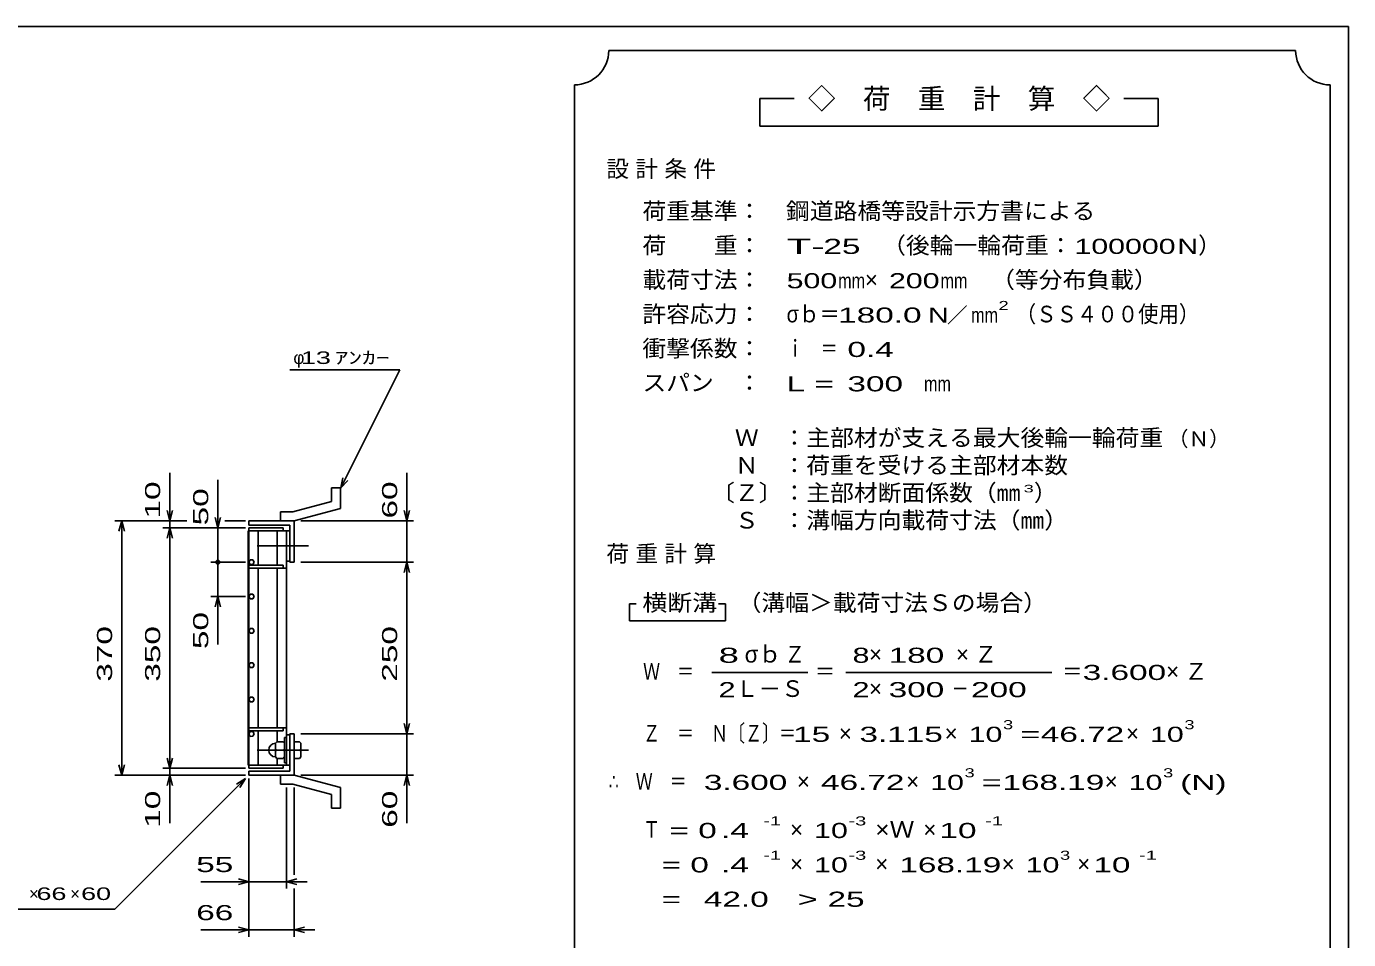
# Model space of a CAD drawing. Units: millimetres, scale not verified. Extents: x -1820 to 1731, y -1282 to 1054.
# Drawn here: x -194 to 1731, y -275 to 1054 of the extents above; entities that cross this region are included whole.
import ezdxf
from ezdxf.enums import TextEntityAlignment as Align

# ---------------------------------------------------------------- set-up
doc = ezdxf.new("R2010")
doc.units = ezdxf.units.MM
doc.header["$LTSCALE"] = 10
doc.linetypes.add('CHAIN', pattern=[18.5, 12, -1.5, 3.5, -1.5])
for name, color, linetype, lineweight in [('0_2', 150, 'Continuous', 25), ('16', 3, 'Continuous', 25), ('19', 6, 'Continuous', 25), ('22', 4, 'Continuous', 25), ('24', 2, 'Continuous', 25)]:
    doc.layers.add(name, color=color, linetype=linetype, lineweight=lineweight)
doc.styles.add('ベクトル', font='')
doc.styles.get('ベクトル').set_extended_font_data('ベクトル')

msp = doc.modelspace()

# ---------------------------------------------------------------- linework, layer by layer
at = {"layer": '0_2'}
for p, q in [((-1729, 1053.5), (1731, 1053.5)), ((1731, 1053.5), (1731, -1146.5))]:
    msp.add_line(p, q, dxfattribs=at)
at = {"layer": '16'}
for p, q in [((129.3, -21.5), (129.3, 319.5)), ((129.3, 319.5), (130, 319.5)), ((180, 324), (130, 324)), ((130, 324), (130, 319.5)), ((130, 319.5), (180, 319.5)), ((130, -21.5), (130, 319.5)), ((130, 319.5), (185, 319.5)), ((143.5, 269.5), (143.5, 319.5)), ((171.5, 269.5), (171.5, 319.5)), ((180, 319.5), (180, 324)), ((185, -21.5), (185, 319.5)), ((185, 319.5), (190, 319.5)), ((190, 319.5), (190, 275.5)), ((131.98, 277.45), (130, 273.97)), ((130, 273.97), (132.02, 270.52)), ((130, 269.5), (130, 265)), ((180, 269.5), (130, 269.5)), ((135.98, 277.48), (131.98, 277.45)), ((132.02, 270.52), (136.02, 270.55)), ((138, 274), (135.98, 277.48)), ((136.02, 270.55), (138, 274.03)), ((180, 265), (180, 269.5)), ((190, 275.5), (185, 275.5)), ((130, 265), (185, 265)), ((143.5, 33), (143.5, 265)), ((171.5, 33), (171.5, 265)), ((131.98, 227.45), (130, 223.97)), ((130, 223.97), (132.02, 220.52)), ((135.98, 227.48), (131.98, 227.45)), ((132.02, 220.52), (136.02, 220.55)), ((138, 224), (135.98, 227.48)), ((136.02, 220.55), (138, 224.03)), ((131.98, 177.45), (130, 173.97)), ((130, 173.97), (132.02, 170.52)), ((135.98, 177.48), (131.98, 177.45)), ((138, 174), (135.98, 177.48)), ((136.02, 170.55), (138, 174.03)), ((132.02, 170.52), (136.02, 170.55)), ((131.98, 127.45), (130, 123.97)), ((130, 123.97), (132.02, 120.52)), ((135.98, 127.48), (131.98, 127.45)), ((132.02, 120.52), (136.02, 120.55)), ((138, 124), (135.98, 127.48)), ((136.02, 120.55), (138, 124.03)), ((131.98, 77.45), (130, 73.97)), ((135.98, 77.48), (131.98, 77.45)), ((138, 74), (135.98, 77.48)), ((130, 73.97), (132.02, 70.52)), ((132.02, 70.52), (136.02, 70.55)), ((136.02, 70.55), (138, 74.03)), ((130, 28.5), (130, 33)), ((130, 33), (185, 33)), ((130, 28.5), (180, 28.5)), ((131.98, 27.45), (130, 23.97)), ((130, 23.97), (132.02, 20.52)), ((135.98, 27.48), (131.98, 27.45)), ((132.02, 20.52), (136.02, 20.55)), ((138, 24), (135.98, 27.48)), ((136.02, 20.55), (138, 24.03)), ((143.5, -21.5), (143.5, 28.5)), ((171.5, 13.5), (171.5, 28.5)), ((180, 28.5), (180, 33)), ((190, 22.5), (185, 22.5)), ((190, -21.5), (190, 22.5)), ((171, 12.5), (169, 10.5)), ((169, -9.5), (169, 10.5)), ((171, 0.5), (169, 2.5)), ((171, 0.5), (169, -1.5)), ((171, 12.5), (180, 12.5)), ((171, 0.5), (180, 0.5)), ((182, 10.5), (180, 12.5)), ((180, 0.5), (182, 2.5)), ((182, -1.5), (180, 0.5)), ((182, -18), (182, 19)), ((182, 19), (185, 19)), ((185, -18), (185, 19)), ((169, -9.5), (171, -11.5)), ((171, -11.5), (180, -11.5)), ((171.5, -21.5), (171.5, -12.5)), ((180, -11.5), (182, -9.5)), ((182, -18), (185, -18)), ((129.3, -21.5), (130, -21.5)), ((130, -21.5), (180, -21.5)), ((130, -26), (130, -21.5)), ((130, -21.5), (185, -21.5)), ((180, -26), (130, -26)), ((180, -21.5), (180, -26)), ((185, -21.5), (190, -21.5))]:
    msp.add_line(p, q, dxfattribs=at)
at = {"layer": '16', "linetype": 'CHAIN'}
for p, q in [((142, 297.5), (217, 297.5)), ((142, 0.5), (217, 0.5))]:
    msp.add_line(p, q, dxfattribs=at)
at = {"layer": '16'}
msp.add_arc((169, 0.5), 10, 90, 270, dxfattribs=at)
at = {"layer": '19'}
for p, q in [((250.61, 382.12), (263.61, 382.12)), ((250.61, 362.1), (250.61, 382.12)), ((263.61, 352.12), (263.61, 382.12)), ((175.99, 347.01), (194.28, 347.01)), ((175.99, 334.01), (175.99, 347.01)), ((250.61, 362.1), (194.28, 347.01)), ((196, 334), (263.61, 352.12)), ((130, 328), (130, 334)), ((130, 334), (196, 334)), ((190, 328), (130, 328)), ((176, 334), (196, 334)), ((190, 274), (190, 328)), ((196, 334), (196, 274)), ((196, 274), (190, 274)), ((196, 24), (190, 24)), ((190, 24), (190, -30)), ((196, -36), (196, 24)), ((204, 12.5), (196, 12.5)), ((196, 12.5), (196, -11.5)), ((196, 0.5), (204, 0.5)), ((206, 10.5), (204, 12.5)), ((206, 2.5), (204, 0.5)), ((204, 0.5), (206, -1.5)), ((206, -9.5), (206, 10.5)), ((196, -11.5), (204, -11.5)), ((204, -11.5), (206, -9.5)), ((130, -30), (130, -36)), ((190, -30), (130, -30)), ((130, -36), (196, -36)), ((175.99, -49.01), (175.99, -36.01)), ((176, -36), (196, -36)), ((196, -36), (263.61, -54.12)), ((175.99, -49.01), (194.28, -49.01)), ((250.61, -64.1), (194.28, -49.01)), ((263.61, -84.12), (263.61, -54.12)), ((250.61, -84.12), (250.61, -64.1)), ((250.61, -84.12), (263.61, -84.12))]:
    msp.add_line(p, q, dxfattribs=at)
at = {"layer": '22'}
for p, q in [((190, 554), (350, 554)), ((264, 382), (350, 554)), ((15, 334), (15, 404)), ((85, 324), (85, 394)), ((264, 382), (267, 396.6)), ((264, 382), (274, 393)), ((360, 334), (360, 404)), ((15, 334), (11, 349)), ((15, 334), (19, 349)), ((360, 334), (356, 349)), ((360, 334), (364, 349)), ((-65, 334), (40, 334)), ((-59, 319), (-55, 334)), ((-51, 319), (-55, 334)), ((-55, -36), (-55, 334)), ((5, 334), (40, 334)), ((15, 324), (15, 334)), ((85, 324), (81, 339)), ((89, 339), (85, 324)), ((95, 334), (125, 334)), ((95, 334), (125, 334)), ((206, 334), (370, 334)), ((360, 274), (360, 334)), ((5, 324), (125, 324)), ((11, 309), (15, 324)), ((19, 309), (15, 324)), ((15, -26), (15, 324)), ((125, 324), (75, 324)), ((85, 324), (85, 274)), ((75, 274), (125, 274)), ((85, 224), (85, 274)), ((206, 274), (370, 274)), ((356, 259), (360, 274)), ((364, 259), (360, 274)), ((360, 24), (360, 274)), ((75, 224), (125, 224)), ((81, 209), (85, 224)), ((89, 209), (85, 224)), ((85, 154), (85, 224)), ((360, 24), (356, 39)), ((360, 24), (364, 39)), ((206, 24), (370, 24)), ((360, -36), (360, 24)), ((15, -26), (11, -11)), ((15, -26), (19, -11)), ((-65, -36), (125, -36)), ((-55, -36), (-59, -21)), ((-55, -36), (-51, -21)), ((5, -26), (125, -26)), ((5, -36), (125, -36)), ((11, -51), (15, -36)), ((15, -36), (15, -26)), ((19, -51), (15, -36)), ((15, -106), (15, -36)), ((206, -36), (370, -36)), ((356, -51), (360, -36)), ((364, -51), (360, -36)), ((360, -106), (360, -36)), ((-65, -231), (125, -41)), ((112, -49), (125, -41)), ((117, -54), (125, -41)), ((130, -201), (130, -41)), ((130, -271), (130, -41)), ((185, -201), (185, -54)), ((196, -181), (196, -54)), ((60, -191), (130, -191)), ((130, -191), (115, -187)), ((115, -195), (130, -191)), ((130, -191), (185, -191)), ((185, -191), (200, -187)), ((200, -195), (185, -191)), ((185, -191), (215, -191)), ((196, -271), (196, -201)), ((-265, -231), (-65, -231)), ((60, -261), (130, -261)), ((130, -261), (115, -257)), ((115, -265), (130, -261)), ((130, -261), (196, -261)), ((196, -261), (211, -257)), ((211, -265), (196, -261)), ((196, -261), (226, -261))]:
    msp.add_line(p, q, dxfattribs=at)
msp.add_circle((85, 274), 3, dxfattribs=at)
at = {"layer": '24', "color": 4}
for p, q in [((1654, 1018.5), (654, 1018.5)), ((604, 968.5), (604, -581.5)), ((1704, -581.5), (1704, 968.5)), ((924, 948.5), (874, 948.5)), ((874, 948.5), (874, 908.5)), ((1454, 948.5), (1404, 948.5)), ((1454, 908.5), (1454, 948.5)), ((874, 908.5), (1454, 908.5)), ((694, 213.5), (684, 213.5)), ((684, 213.5), (684, 188.5)), ((824, 213.5), (814, 213.5)), ((824, 188.5), (824, 213.5)), ((684, 188.5), (824, 188.5)), ((804, 113.5), (944, 113.5)), ((999, 113.5), (1299, 113.5))]:
    msp.add_line(p, q, dxfattribs=at)
for centre, start, end in [((604, 1018.5), 270, 0), ((1704, 1018.5), 180, 270)]:
    msp.add_arc(centre, 50, start, end, dxfattribs=at)

# ---------------------------------------------------------------- texts
at = {"layer": '22', "color": 2, "style": 'ベクトル'}
for s, height, width, p in [(' 13 ', 18.33, 1.6, (195, 571.5)), ('ｱﾝｶｰ', 18.33, 1.6, (255, 571.5)), (' 55 ', 21.99, 1.65, (40, -166)), (' 66 ', 18.33, 1.6, (-190, -208.5)), (' 60 ', 18.33, 1.6, (-125, -208.5)), (' 66 ', 21.99, 1.65, (40, -236))]:
    msp.add_text(s, height=height, dxfattribs=dict(at, width=width)).set_placement(p, align=Align.MIDDLE_LEFT)
for s, p in [('φ', (195, 571.5)), ('×', (-190, -208.5)), ('×', (-130, -208.5))]:
    msp.add_text(s, height=18.33, dxfattribs=at).set_placement(p, align=Align.MIDDLE_LEFT)
at = {"layer": '22', "color": 2, "style": 'ベクトル', "width": 1.65}
for s, p in [(' 10 ', (-10, 324)), (' 60 ', (335, 324)), (' 50 ', (60, 314)), (' 50 ', (60, 134)), (' 370 ', (-80, 86.5)), (' 350 ', (-10, 86.5)), (' 250 ', (335, 86.5)), (' 10 ', (-10, -126)), (' 60 ', (335, -126))]:
    msp.add_text(s, height=21.99, rotation=90, dxfattribs=at).set_placement(p, align=Align.MIDDLE_LEFT)
at = {"layer": '24', "style": 'ベクトル'}
for s, height, p in [('◇\u3000荷\u3000重\u3000計\u3000算\u3000◇', 29.33, (944, 948.5)), ('）', 24.19, (1512, 735)), ('×', 24.19, (1027, 685)), ('／', 21.99, (1146.5, 633.5)), ('（Ｎ）', 21.99, (1468, 453.5)), ('）', 24.19, (1273, 375)), ('σｂ', 24.19, (852, 140)), ('×', 24.19, (1033, 140)), ('Ｌ－Ｓ', 24.19, (839, 90)), ('×', 24.19, (1033, 90)), ('×', 24.19, (989, 25)), ('×', 24.19, (1143, 25)), ('×', 24.19, (1407, 25)), ('×', 24.19, (928, -45)), ('×', 24.19, (1087, -45)), ('×', 24.19, (1376, -45)), ('×', 24.19, (918, -115)), ('×', 24.19, (1112, -115)), ('×', 24.19, (918, -165)), ('×', 24.19, (1042, -165)), ('×', 24.19, (1226, -165)), ('×', 24.19, (1336, -165))]:
    msp.add_text(s, height=height, dxfattribs=at).set_placement(p, align=Align.MIDDLE_LEFT)
for s, height, width, p in [('荷重基準：\u3000', 24.19, 1.05, (703, 785)), ('鋼道路橋等設計示方書による', 24.19, 1.05, (912, 785)), ('荷\u3000\u3000重：\u3000', 24.19, 1.05, (703, 735)), ('（後輪一輪荷重：', 24.19, 1.05, (1052, 735)), ('T-', 21.99, 2, (913, 733.5)), (' 25 ', 21.99, 1.65, (953, 733.5)), ('100000', 21.99, 1.5, (1332, 733.5)), ('N', 21.99, 1.4, (1482, 733.5)), ('載荷寸法：\u3000', 24.19, 1.05, (703, 685)), ('500', 21.99, 1.5, (913, 683.5)), ('200', 21.99, 1.5, (1062, 683.5)), ('\u3000（等分布負載）', 24.19, 1.05, (1176, 685)), ('mm', 21.99, 0.8, (988, 683.5)), ('mm', 21.99, 0.8, (1137, 683.5)), ('許容応力：\u3000', 24.19, 1.05, (703, 635)), ('σｂ＝', 24.19, 0.9, (913, 635)), ('180.0', 21.99, 1.65, (988, 633.5)), ('N', 21.99, 1.4, (1119, 633.5)), ('mm', 21.99, 0.8, (1181.5, 633.5)), ('2', 13.2, 1.5, (1221.5, 647.5)), ('（ＳＳ４００使用）', 24.19, 0.9, (1246.5, 635)), ('衝撃係数：\u3000', 24.19, 1.05, (703, 585)), ('ｉ\u3000＝', 24.19, 0.75, (913, 585)), (' 0.4', 21.99, 1.65, (988, 583.5)), ('スパン\u3000：\u3000', 24.19, 1.05, (703, 535)), ('L =', 21.99, 1.65, (913, 533.5)), (' 300 ', 21.99, 1.65, (988, 533.5)), ('mm', 21.99, 0.8, (1113, 533.5)), ('\u3000Ｗ\u3000：主部材が支える最大後輪一輪荷重', 24.19, 1.05, (803, 455)), ('\u3000Ｎ\u3000：荷重を受ける主部材本数', 24.19, 1.05, (803, 415)), ('〔Ｚ〕：主部材断面係数（㎜', 24.19, 1.05, (803, 375)), ('3', 11, 1.8, (1258, 381)), ('\u3000Ｓ\u3000：溝幅方向載荷寸法（㎜）', 24.19, 1.05, (803, 335)), ('\u3000（溝幅＞載荷寸法Ｓの場合）', 24.19, 1.05, (807, 215)), ('横断溝', 24.19, 1.1, (703, 215)), ('8', 21.99, 1.8, (814, 138.5)), ('Ｚ', 24.19, 0.9, (910, 140)), ('8', 21.99, 1.5, (1009, 138.5)), (' 180 ', 21.99, 1.65, (1048, 138.5)), ('Ｗ\u3000＝', 24.19, 0.75, (704, 115)), ('＝', 24.19, 0.9, (954, 115)), ('＝', 24.19, 0.9, (1314, 115)), ('3.600', 21.99, 1.65, (1344, 113.5)), ('2', 21.99, 1.5, (814, 88.5)), ('2', 21.99, 1.5, (1009, 88.5)), (' 300 ', 21.99, 1.65, (1048, 88.5)), (' 200 ', 21.99, 1.65, (1168, 88.5)), ('－', 24.19, 0.75, (1153, 90)), ('Ｚ\u3000＝\u3000Ｎ〔Ｚ〕＝', 24.19, 0.75, (704, 25)), ('3', 13.2, 1.5, (1228, 37.5)), ('3', 13.2, 1.5, (1492, 37.5)), (' 15 ', 21.99, 1.65, (909, 23.5)), ('3.115', 21.99, 1.65, (1019, 23.5)), ('10', 21.99, 1.5, (1178, 23.5)), ('=', 21.99, 1.7, (1253, 23.5)), ('46.72', 21.99, 1.65, (1283, 23.5)), ('10', 21.99, 1.5, (1442, 23.5)), ('∴\u3000Ｗ\u3000＝', 24.19, 0.75, (654, -45)), (' 3.600', 21.99, 1.65, (779, -46.5)), ('46.72', 21.99, 1.65, (963, -46.5)), ('10', 21.99, 1.5, (1122, -46.5)), ('3', 13.2, 1.5, (1172, -32.5)), ('168.19', 21.99, 1.65, (1227, -46.5)), ('10', 21.99, 1.5, (1411, -46.5)), ('3', 13.2, 1.5, (1461, -32.5)), ('(N)', 21.99, 1.65, (1486, -46.5)), ('=', 21.99, 1.7, (1197, -46.5)), ('-1', 13.2, 1.65, (879, -102.5)), ('-3', 13.2, 1.65, (1003, -102.5)), ('-1', 13.2, 1.65, (1202, -102.5)), ('Ｔ', 24.19, 0.75, (704, -115)), (' = 0', 21.99, 1.65, (729, -116.5)), (' .4 ', 21.99, 1.65, (804, -116.5)), ('10', 21.99, 1.5, (953, -116.5)), ('×Ｗ', 24.19, 1.1, (1042, -115)), (' 10 ', 21.99, 1.65, (1122, -116.5)), ('-1', 13.2, 1.65, (879, -152.5)), ('-3', 13.2, 1.65, (1003, -152.5)), ('3', 13.2, 1.5, (1311, -152.5)), ('-1', 13.2, 1.65, (1426, -152.5)), ('  = 0', 21.99, 1.65, (704, -166.5)), (' .4 ', 21.99, 1.65, (804, -166.5)), ('10', 21.99, 1.5, (953, -166.5)), ('168.19', 21.99, 1.65, (1077, -166.5)), ('10', 21.99, 1.5, (1261, -166.5)), (' 10 ', 21.99, 1.65, (1346, -166.5)), (' 42.0', 21.99, 1.65, (779, -216.5)), ('>', 21.99, 1.7, (929, -216.5)), (' 25 ', 21.99, 1.65, (959, -216.5)), ('  =', 21.99, 1.65, (704, -216.5))]:
    msp.add_text(s, height=height, dxfattribs=dict(at, width=width)).set_placement(p, align=Align.MIDDLE_LEFT)
at = {"layer": '24', "char_height": 24.19, "attachment_point": 4, "style": 'ベクトル'}
for s, insert in [('\\T1.28;設計条件', (650.5, 845)), ('\\T1.28;荷重計算', (650.5, 285)), ('\\T1.42;×Ｚ', (1159.5, 140)), ('\\T1.42;×Ｚ', (1465.5, 115))]:
    msp.add_mtext(s, dxfattribs=dict(at, insert=insert))

doc.saveas('drawing.dxf')
